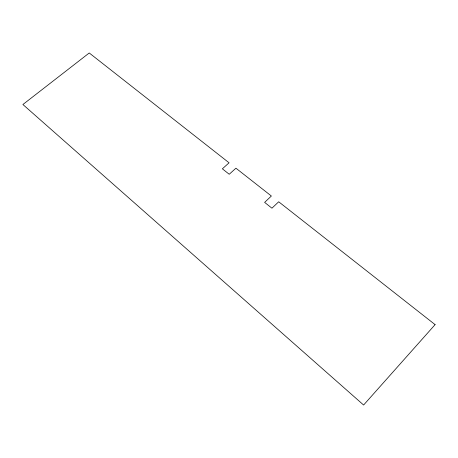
<?xml version="1.0" encoding="UTF-8"?>
<svg xmlns="http://www.w3.org/2000/svg" width="458" height="458" viewBox="0 0 458 458"><rect width="100%" height="100%" fill="white"/><g stroke="black" fill="none" stroke-linecap="round" stroke-linejoin="round"><path stroke-width="0.69" d="M435.1 324.625L363.618 405.027L22.9 104.51L89.241 52.973L229.069 162.796L222.376 168.825L229.229 174.269L235.927 168.189L271.371 196.024L264.627 202.384L271.943 208.195L278.699 201.778L435.1 324.625"/></g></svg>
